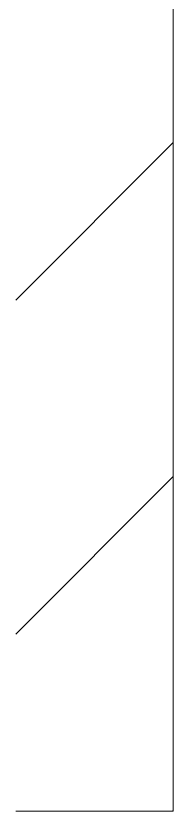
# Model space of a CAD drawing. Header units: millimetres. Extents: x -4000 to 187956, y -58990 to 162485.
# Drawn here: x 78350 to 78550, y 6000 to 7010 of the extents above; entities that cross this region are included whole.
import ezdxf

# ---------------------------------------------------------------- set-up
doc = ezdxf.new("R2010")
doc.units = ezdxf.units.MM
doc.layers.add('A-WALL', color=113, linetype='Continuous', lineweight=13)
doc.layers.add('A-WALL-PATT', color=111, linetype='Continuous', lineweight=13)

# ---------------------------------------------------------------- blocks, each defined once
blk = doc.blocks.new('CMF2_NHAXUONG_A_rvt-1-FFS - TANG 1')
at = {"layer": 'A-WALL-PATT', "lineweight": 9}
h = blk.add_hatch(dxfattribs=at)
h.set_pattern_fill('FP_12', color=250, style=0, pattern_type=2)
h.set_pattern_definition([(45, (0, 0), (-212.132, 212.132), [])])
h.paths.add_polyline_path([(78349.8, 6000), (78549.8, 6000), (78549.8, 10110.1), (78349.8, 10110.1), (78349.8, 6592.1)])
at = {"layer": 'A-WALL', "color": 50, "lineweight": 15}
for p, q in [((78549.8, 6000), (78549.8, 10110.1)), ((78349.8, 6000), (78549.8, 6000))]:
    blk.add_line(p, q, dxfattribs=at)
at = {"layer": 'A-WALL', "color": 35, "lineweight": 15}
for q in [(78549.8, 10110.1), (78349.8, 6000)]:
    blk.add_line((78549.8, 6000), q, dxfattribs=at)

msp = doc.modelspace()

# ---------------------------------------------------------------- block references
at = {"lineweight": 5}
msp.add_blockref('CMF2_NHAXUONG_A_rvt-1-FFS - TANG 1', (0, 0), dxfattribs=at)

doc.saveas('drawing.dxf')
